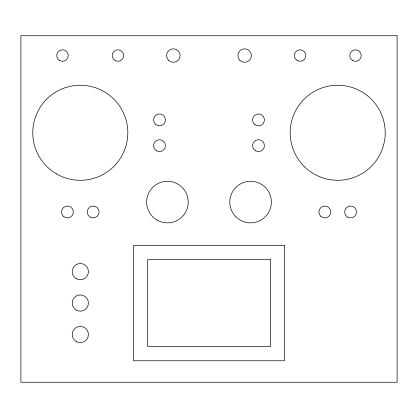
<?xml version="1.0" encoding="UTF-8"?>
<svg xmlns="http://www.w3.org/2000/svg" width="418" height="418" viewBox="0 0 418 418"><rect width="100%" height="100%" fill="white"/><g stroke="black" fill="none" stroke-linecap="round" stroke-linejoin="round"><path stroke-width="0.63" d="M397.1 35.749L20.9 35.749L20.9 382.251L397.1 382.251L397.1 35.749M284.339 245.335L133.661 245.335L133.661 360.765L284.339 360.765L284.339 245.335M270.378 259.489L147.622 259.489L147.622 346.611L270.378 346.611L270.378 259.489M59.607 60.521A5.742 5.742 0 0 0 68.223 55.552A5.742 5.742 0 0 0 59.607 50.578A5.742 5.742 0 0 0 59.607 60.521M115.049 60.521A5.742 5.742 0 0 0 123.66 55.552A5.742 5.742 0 0 0 115.049 50.578A5.742 5.742 0 0 0 115.049 60.521M297.208 60.521A5.742 5.742 0 0 0 305.824 55.552A5.742 5.742 0 0 0 297.208 50.578A5.742 5.742 0 0 0 297.208 60.521M352.651 60.521A5.742 5.742 0 0 0 361.262 55.552A5.742 5.742 0 0 0 352.651 50.578A5.742 5.742 0 0 0 352.651 60.521M168.6 60.312A6.73 6.73 0 0 0 179.86 57.292A6.73 6.73 0 0 0 171.615 49.047A6.73 6.73 0 0 0 168.6 60.312M239.88 60.312A6.73 6.73 0 0 0 251.145 57.292A6.73 6.73 0 0 0 242.9 49.047A6.73 6.73 0 0 0 239.88 60.312M56.54 173.925A47.521 47.521 0 0 0 127.819 132.772A47.521 47.521 0 0 0 56.54 91.615A47.521 47.521 0 0 0 56.54 173.925M304.1 166.369A47.521 47.521 0 0 0 383.599 145.067A47.521 47.521 0 0 0 325.403 86.871A47.521 47.521 0 0 0 304.1 166.369M157.027 220.077A20.79 20.79 0 0 0 188.21 202.072A20.79 20.79 0 0 0 157.027 184.066A20.79 20.79 0 0 0 157.027 220.077M235.877 216.77A20.79 20.79 0 0 0 270.66 207.453A20.79 20.79 0 0 0 245.199 181.987A20.79 20.79 0 0 0 235.877 216.77M76.243 341.522A8.12 8.12 0 0 0 88.417 334.494A8.12 8.12 0 0 0 76.243 327.461A8.12 8.12 0 0 0 76.243 341.522M76.243 310.083A8.12 8.12 0 0 0 88.417 303.05A8.12 8.12 0 0 0 76.243 296.017A8.12 8.12 0 0 0 76.243 310.083M76.243 278.639A8.12 8.12 0 0 0 88.417 271.606A8.12 8.12 0 0 0 76.243 264.578A8.12 8.12 0 0 0 76.243 278.639M63.228 216.169A5.941 5.941 0 0 0 73.166 213.509A5.941 5.941 0 0 0 65.892 206.231A5.941 5.941 0 0 0 63.228 216.169M90.199 217.114A5.941 5.941 0 0 0 99.108 211.968A5.941 5.941 0 0 0 90.199 206.826A5.941 5.941 0 0 0 90.199 217.114M320.632 216.169A5.941 5.941 0 0 0 330.57 213.509A5.941 5.941 0 0 0 323.292 206.231A5.941 5.941 0 0 0 320.632 216.169M347.598 217.114A5.941 5.941 0 0 0 356.512 211.968A5.941 5.941 0 0 0 347.598 206.826A5.941 5.941 0 0 0 347.598 217.114M155.297 124.099A5.941 5.941 0 0 0 165.235 121.439A5.941 5.941 0 0 0 157.962 114.161A5.941 5.941 0 0 0 155.297 124.099M156.531 150.783A5.941 5.941 0 0 0 165.439 145.642A5.941 5.941 0 0 0 156.531 140.495A5.941 5.941 0 0 0 156.531 150.783M254.301 124.099A5.941 5.941 0 0 0 264.239 121.439A5.941 5.941 0 0 0 256.96 114.161A5.941 5.941 0 0 0 254.301 124.099M255.529 150.783A5.941 5.941 0 0 0 264.442 145.642A5.941 5.941 0 0 0 255.529 140.495A5.941 5.941 0 0 0 255.529 150.783"/></g></svg>
